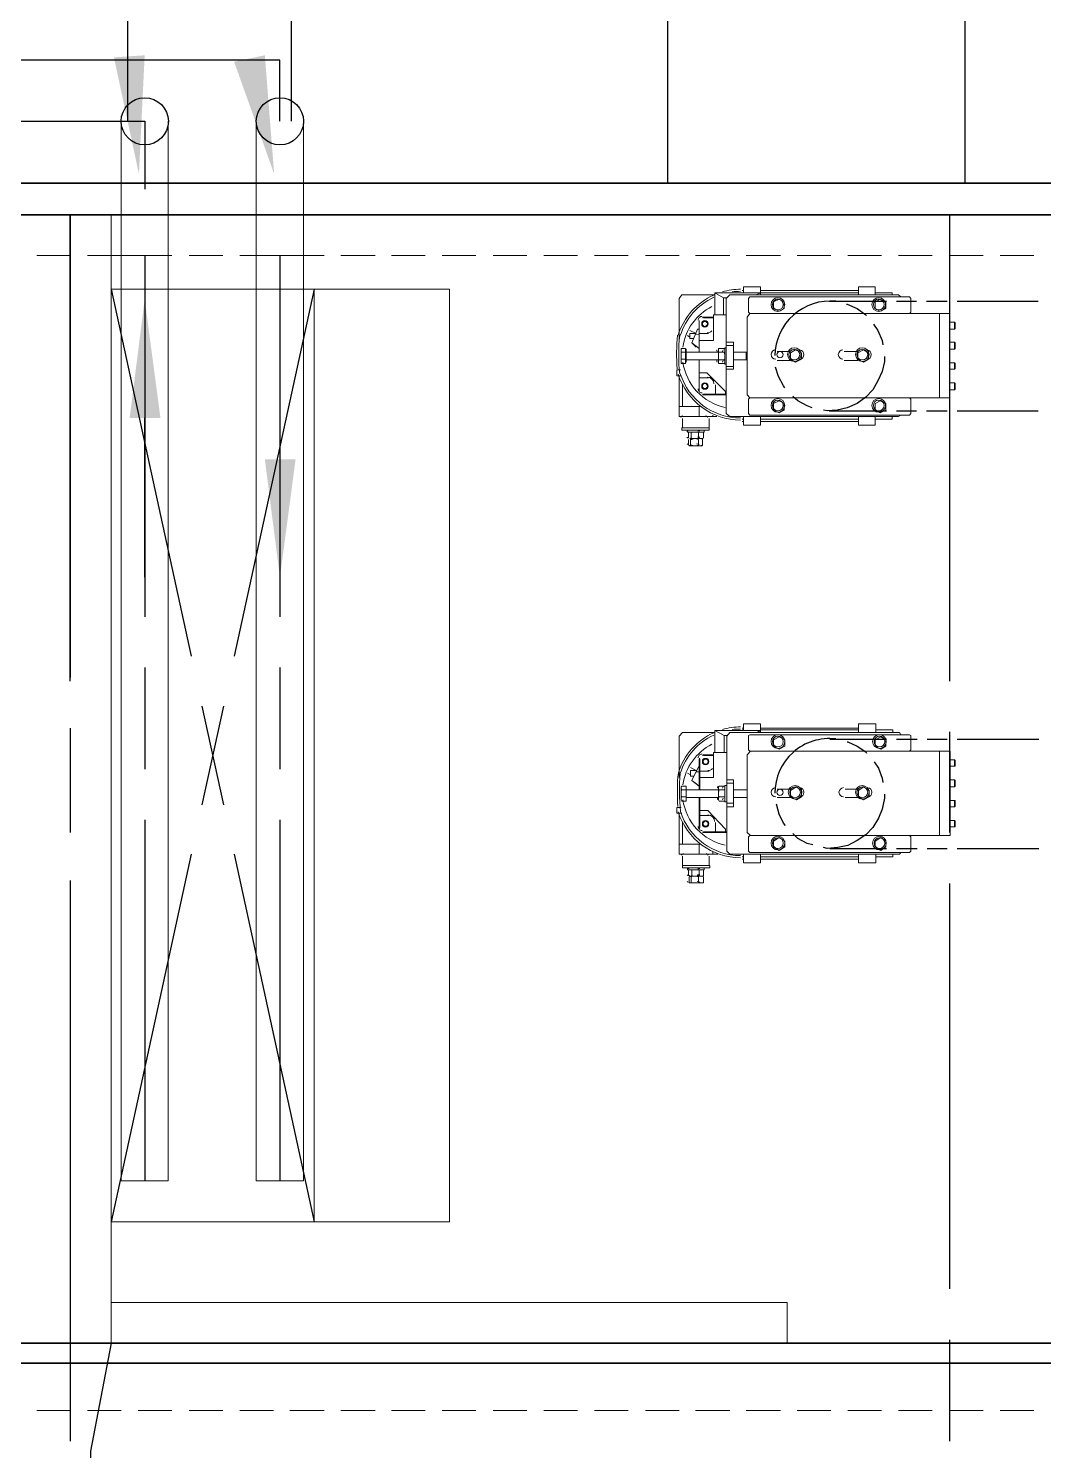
# Model space of a CAD drawing. Header units: millimetres. Extents: x 25096 to 30217, y 6541 to 10165.
# Drawn here: x 26001.6 to 26180.2, y 7102.8 to 7353.1 of the extents above; entities that cross this region are included whole.
import ezdxf

# ---------------------------------------------------------------- set-up
doc = ezdxf.new("R2010")
doc.units = ezdxf.units.MM
doc.layers.add('Equipment', color=123, linetype='Continuous')
doc.layers.add('GCW', color=214, linetype='Continuous')

# ---------------------------------------------------------------- blocks, each defined once
blk = doc.blocks.new('A$C970bf4b1')
at = {"layer": 'Equipment', "lineweight": 25}
for points in [[(-23526.8, 3980.9), (-23526.8, 4070.8), (-24264.6, 4070.8)], [(-24364.1, 3980.9), (-23726.9, 3980.9), (-23726.9, 3880.3)], [(-23837, 3152.1), (-23837, 3842.2), (-23837, 3157.4)], [(-22536.1, 3842.2), (-22536.1, 3152.1)], [(-23726.9, 3781.9), (-23726.9, 3247.3)], [(-23526.8, 3781.9), (-23526.8, 3247.3)], [(-23776.6, 3732.1), (-23658.1, 3189.1)], [(-23476, 3732.1), (-23594.6, 3189.1)], [(-23526.8, 3717.3), (-23526.8, 3480.2)], [(-22713.9, 3714.1), (-22629.3, 3714.1)], [(-22688.5, 3709.9), (-22687.5, 3709.9), (-22672.7, 3703.5), (-22660, 3694), (-22658.9, 3693)], [(-22614.4, 3714.1), (-22584.8, 3714.1)], [(-22570, 3714.1), (-22539.3, 3714.1)], [(-22524.5, 3714.1), (-22404.9, 3714.1)], [(-22648.3, 3680.3), (-22642, 3670.7), (-22635.6, 3655.9), (-22634.6, 3649.6)], [(-22632.4, 3632.6), (-22632.4, 3625.2), (-22635.6, 3610.4), (-22642, 3596.6), (-22649.4, 3582.9), (-22660, 3572.3), (-22672.7, 3562.8), (-22687.5, 3556.4), (-22702.3, 3553.2), (-22717.1, 3552.2), (-22722.4, 3553.2)], [(-22779.6, 3586.1), (-22781.7, 3589.2), (-22789.1, 3603), (-22793.3, 3616.7)], [(-22739.3, 3556.4), (-22746.8, 3559.6), (-22760.5, 3567), (-22767.9, 3573.3)], [(-23726.9, 3305.6), (-23726.9, 3541.6)], [(-22713.9, 3552.2), (-22629.3, 3552.2)], [(-22614.4, 3552.2), (-22584.8, 3552.2)], [(-22570, 3552.2), (-22539.3, 3552.2)], [(-22524.5, 3552.2), (-22404.9, 3552.2)], [(-23726.9, 3172.2), (-23726.9, 3021.9)], [(-23526.8, 3172.2), (-23526.8, 3021.9)], [(-23610.5, 3115), (-23642.2, 2969)], [(-23642.2, 3115), (-23610.5, 2969)], [(-23837, 3082.2), (-23837, 2931.9)], [(-23837, 3076.9), (-23837, 2927.7)], [(-22536.1, 3076.9), (-22536.1, 2927.7)], [(-22712.9, 3066.3), (-22629.3, 3066.3)], [(-22687.5, 3062.1), (-22686.4, 3062.1), (-22672.7, 3055.8), (-22660, 3047.3), (-22658.9, 3045.2)], [(-22614.4, 3066.3), (-22583.8, 3066.3)], [(-22568.9, 3066.3), (-22539.3, 3066.3)], [(-22524.5, 3066.3), (-22403.8, 3066.3)], [(-22647.3, 3032.5), (-22640.9, 3023), (-22635.6, 3008.1), (-22634.6, 3001.8)], [(-22778.5, 2938.3), (-22781.7, 2941.5), (-22788, 2955.2), (-22792.3, 2970)], [(-22632.4, 2984.8), (-22632.4, 2978.5), (-22635.6, 2962.6), (-22640.9, 2948.9), (-22649.4, 2935.1), (-22660, 2924.5), (-22672.7, 2916), (-22686.4, 2908.6), (-22701.2, 2905.5), (-22717.1, 2904.4), (-22722.4, 2905.5)], [(-23726.9, 2946.7), (-23726.9, 2412.2)], [(-23526.8, 2946.7), (-23526.8, 2412.2)], [(-22738.3, 2909.7), (-22746.8, 2911.8), (-22760.5, 2919.2), (-22767.9, 2926.6)], [(-23658.1, 2895.9), (-23776.6, 2351.9)], [(-23594.6, 2895.9), (-23476, 2351.9)], [(-22712.9, 2904.4), (-22629.3, 2904.4)], [(-22614.4, 2904.4), (-22583.8, 2904.4)], [(-22568.9, 2904.4), (-22539.3, 2904.4)], [(-22524.5, 2904.4), (-22403.8, 2904.4)], [(-23837, 2856.8), (-23837, 2172)], [(-23837, 2852.5), (-23837, 2252.4)], [(-22536.1, 2852.5), (-22536.1, 2252.4)], [(-23837, 2177.2), (-23837, 2026.9)], [(-23776.6, 2172), (-23807.3, 2012.1), (-23807.3, 1305.1)], [(-22536.1, 2177.2), (-22536.1, 2026.9)]]:
    blk.add_lwpolyline(points, dxfattribs=at)
at = {"layer": 'Equipment', "lineweight": 20}
for points in [[(-23761.8, 3980.9), (-23761.8, 3742.7)], [(-23692, 3980.9), (-23692, 3742.7)], [(-23561.8, 3980.9), (-23561.8, 3742.7)], [(-23491.9, 3980.9), (-23491.9, 3742.7)], [(-23886.7, 3842.2), (-23837, 3842.2)], [(-23811.6, 3842.2), (-23761.8, 3842.2)], [(-23776.6, 3842.2), (-23776.6, 2172), (-22776.4, 2172), (-22776.4, 2232.3), (-23776.6, 2232.3)], [(-23736.4, 3842.2), (-23686.7, 3842.2)], [(-23661.3, 3842.2), (-23611.5, 3842.2)], [(-23586.1, 3842.2), (-23536.4, 3842.2)], [(-23512, 3842.2), (-23461.2, 3842.2)], [(-23436.9, 3842.2), (-23386.1, 3842.2)], [(-23361.7, 3842.2), (-23312, 3842.2)], [(-23286.6, 3842.2), (-23236.8, 3842.2)], [(-23211.4, 3842.2), (-23161.7, 3842.2)], [(-23136.3, 3842.2), (-23086.5, 3842.2)], [(-23061.1, 3842.2), (-23011.4, 3842.2)], [(-22986, 3842.2), (-22936.2, 3842.2)], [(-22911.9, 3842.2), (-22861.1, 3842.2)], [(-22836.7, 3842.2), (-22785.9, 3842.2)], [(-22761.6, 3842.2), (-22711.8, 3842.2)], [(-22686.4, 3842.2), (-22636.7, 3842.2)], [(-22611.3, 3842.2), (-22561.5, 3842.2)], [(-22536.1, 3842.2), (-22486.4, 3842.2)], [(-22461, 3842.2), (-22411.2, 3842.2)], [(-23886.7, 3781.9), (-23837, 3781.9)], [(-23811.6, 3781.9), (-23761.8, 3781.9)], [(-23736.4, 3781.9), (-23686.7, 3781.9)], [(-23661.3, 3781.9), (-23611.5, 3781.9)], [(-23586.1, 3781.9), (-23536.4, 3781.9)], [(-23512, 3781.9), (-23461.2, 3781.9)], [(-23436.9, 3781.9), (-23386.1, 3781.9)], [(-23361.7, 3781.9), (-23312, 3781.9)], [(-23286.6, 3781.9), (-23236.8, 3781.9)], [(-23211.4, 3781.9), (-23161.7, 3781.9)], [(-23136.3, 3781.9), (-23086.5, 3781.9)], [(-23061.1, 3781.9), (-23011.4, 3781.9)], [(-22986, 3781.9), (-22936.2, 3781.9)], [(-22911.9, 3781.9), (-22861.1, 3781.9)], [(-22836.7, 3781.9), (-22785.9, 3781.9)], [(-22761.6, 3781.9), (-22711.8, 3781.9)], [(-22686.4, 3781.9), (-22636.7, 3781.9)], [(-22611.3, 3781.9), (-22561.5, 3781.9)], [(-22536.1, 3781.9), (-22486.4, 3781.9)], [(-22461, 3781.9), (-22411.2, 3781.9)], [(-23476, 2351.9), (-23476, 3732.1)], [(-22843.1, 3726.8), (-22841, 3726.8), (-22841, 3735.3), (-22815.6, 3735.3), (-22815.6, 3726.8), (-22883.3, 3726.8), (-22870.6, 3719.4), (-22865.3, 3719.4)], [(-22883.3, 3726.8), (-22883.3, 3694)], [(-22843.1, 3730), (-22841, 3730)], [(-22821.9, 3723.6), (-22815.6, 3726.8), (-22815.6, 3723.6)], [(-22815.6, 3730), (-22670.5, 3730)], [(-22670.5, 3726.8), (-22815.6, 3726.8)], [(-22646.2, 3723.6), (-22646.2, 3735.3), (-22670.5, 3735.3), (-22670.5, 3723.6)], [(-22620.8, 3723.6), (-22620.8, 3726.8), (-22646.2, 3726.8)], [(-22883.3, 3723.6), (-22932, 3723.6), (-22936.2, 3718.4), (-22936.2, 3657)], [(-22870.6, 3719.4), (-22870.6, 3694)], [(-22608.1, 3545.8), (-22611.3, 3543.7), (-22861.1, 3543.7), (-22866.4, 3547.9), (-22866.4, 3718.4), (-22861.1, 3723.6), (-22611.3, 3723.6), (-22608.1, 3720.5)], [(-22595.4, 3571.2), (-22593.3, 3569.1), (-22593.3, 3547.9), (-22595.4, 3545.8), (-22831.4, 3545.8), (-22833.5, 3547.9), (-22833.5, 3569.1), (-22831.4, 3571.2), (-22536.1, 3571.2), (-22536.1, 3696.1), (-22831.4, 3696.1), (-22833.5, 3698.2), (-22833.5, 3718.4), (-22831.4, 3720.5), (-22595.4, 3720.5), (-22593.3, 3718.4), (-22593.3, 3698.2), (-22595.4, 3696.1)], [(-22906.6, 3655.9), (-22885.4, 3655.9), (-22885.4, 3694), (-22866.4, 3694)], [(-22906.6, 3684.5), (-22906.6, 3639), (-22906.6, 3684.5), (-22906.6, 3685.5)], [(-22901.3, 3689.8), (-22900.2, 3690.8), (-22885.4, 3690.8)], [(-22885.4, 3689.8), (-22900.2, 3689.8)], [(-22831.4, 3571.2), (-22835.7, 3575.5), (-22835.7, 3690.8), (-22831.4, 3696.1)], [(-22550.9, 3696.1), (-22550.9, 3571.2)], [(-22536.1, 3683.4), (-22528.7, 3683.4), (-22527.7, 3682.4), (-22527.7, 3673.9), (-22528.7, 3672.8), (-22536.1, 3672.8)], [(-22528.7, 3672.8), (-22528.7, 3683.4)], [(-22923.5, 3663.3), (-22920.3, 3661.2)], [(-22915.1, 3659.1), (-22920.3, 3659.1), (-22920.3, 3666.5), (-22910.8, 3666.5), (-22920.3, 3670.7)], [(-22906.6, 3672.8), (-22908.7, 3672.8), (-22917.2, 3652.7)], [(-22911.9, 3665.4), (-22906.6, 3664.4)], [(-22906.6, 3666.5), (-22892.8, 3666.5)], [(-22933, 3622), (-22933, 3624.2), (-22933, 3643.2), (-22933, 3644.3)], [(-22926.7, 3628.4), (-22933, 3628.4), (-22933, 3626.3), (-22933, 3625.2), (-22933, 3624.2), (-22933, 3622), (-22926.7, 3622), (-22926.7, 3644.3), (-22933, 3644.3), (-22933, 3643.2), (-22933, 3641.1), (-22933, 3640), (-22933, 3639)], [(-22926.7, 3643.2), (-22925.6, 3643.2), (-22925.6, 3624.2), (-22926.7, 3624.2)], [(-22910.8, 3646.4), (-22917.2, 3652.7), (-22906.6, 3644.3)], [(-22915.1, 3659.1), (-22915.1, 3659.1)], [(-22868.5, 3624.2), (-22869.5, 3622), (-22878, 3622), (-22878, 3624.2), (-22878, 3643.2), (-22878, 3644.3), (-22878, 3643.2), (-22878, 3641.1)], [(-22878, 3644.3), (-22869.5, 3644.3), (-22868.5, 3643.2), (-22868.5, 3641.1)], [(-22869.5, 3644.3), (-22868.5, 3643.2)], [(-22866.4, 3621), (-22868.5, 3621), (-22868.5, 3645.3), (-22866.4, 3645.3)], [(-22866.4, 3613.6), (-22855.8, 3613.6), (-22855.8, 3653.8), (-22866.4, 3653.8)], [(-22866.4, 3648.5), (-22855.8, 3648.5)], [(-22536.1, 3653.8), (-22528.7, 3653.8), (-22527.7, 3652.7), (-22527.7, 3644.3), (-22528.7, 3643.2), (-22536.1, 3643.2)], [(-22528.7, 3643.2), (-22528.7, 3653.8)], [(-22926.7, 3639), (-22933, 3639), (-22933, 3636.9), (-22933, 3633.7), (-22933, 3629.4), (-22933, 3628.4)], [(-22933, 3622), (-22933, 3622)], [(-22925.6, 3639), (-22878, 3639)], [(-22878, 3625.2), (-22878, 3626.3), (-22878, 3627.3), (-22925.6, 3627.3)], [(-22906.6, 3580.8), (-22906.6, 3581.8), (-22906.6, 3627.3), (-22906.6, 3582.9)], [(-22869.5, 3627.3), (-22868.5, 3626.3), (-22868.5, 3625.2)], [(-22855.8, 3639), (-22836.7, 3639), (-22835.7, 3639)], [(-22835.7, 3627.3), (-22836.7, 3627.3), (-22855.8, 3627.3)], [(-22836.7, 3627.3), (-22836.7, 3639)], [(-22791.2, 3640), (-22771.1, 3640)], [(-22771.1, 3626.3), (-22791.2, 3626.3)], [(-22691.7, 3640), (-22671.6, 3640)], [(-22671.6, 3626.3), (-22691.7, 3626.3)], [(-22536.1, 3623.1), (-22528.7, 3623.1), (-22527.7, 3622), (-22527.7, 3614.6), (-22528.7, 3613.6), (-22536.1, 3613.6)], [(-22528.7, 3613.6), (-22528.7, 3623.1)], [(-22933, 3604), (-22939.4, 3604), (-22939.4, 3612.5), (-22934.1, 3612.5)], [(-22880.1, 3543.7), (-22936.2, 3543.7), (-22936.2, 3604)], [(-22867.4, 3576.5), (-22867.4, 3580.8), (-22894.9, 3608.3), (-22906.6, 3608.3)], [(-22892.8, 3600.9), (-22906.6, 3600.9)], [(-22855.8, 3617.8), (-22866.4, 3617.8)], [(-22905.5, 3558.5), (-22930.9, 3558.5), (-22930.9, 3591.3)], [(-22882.2, 3576.5), (-22882.2, 3590.3)], [(-22536.1, 3593.5), (-22528.7, 3593.5), (-22527.7, 3592.4), (-22527.7, 3583.9), (-22528.7, 3582.9), (-22536.1, 3582.9)], [(-22528.7, 3582.9), (-22528.7, 3593.5)], [(-22904.5, 3558.5), (-22936.2, 3558.5)], [(-22906.6, 3558.5), (-22906.6, 3543.7)], [(-22866.4, 3575.5), (-22900.2, 3575.5), (-22901.3, 3576.5)], [(-22866.4, 3576.5), (-22900.2, 3576.5)], [(-22891.8, 3540.5), (-22891.8, 3526.8), (-22891.8, 3523.6), (-22932, 3523.6), (-22932, 3526.8), (-22891.8, 3526.8)], [(-22930.9, 3526.8), (-22930.9, 3540.5)], [(-22886.5, 3543.7), (-22886.5, 3545.8)], [(-22841, 3539.5), (-22843.1, 3539.5)], [(-22841, 3536.3), (-22843.1, 3536.3)], [(-22841, 3543.7), (-22841, 3531), (-22815.6, 3531), (-22815.6, 3543.7)], [(-22815.6, 3539.5), (-22670.5, 3539.5)], [(-22815.6, 3536.3), (-22670.5, 3536.3)], [(-22670.5, 3543.7), (-22670.5, 3531), (-22646.2, 3531), (-22646.2, 3543.7)], [(-22646.2, 3539.5), (-22620.8, 3539.5), (-22620.8, 3543.7)], [(-22899.2, 3523.6), (-22899.2, 3520.4), (-22923.5, 3520.4), (-22923.5, 3523.6)], [(-22921.4, 3520.4), (-22921.4, 3520.4)], [(-22918.2, 3520.4), (-22919.3, 3520.4), (-22920.3, 3520.4)], [(-22902.3, 3520.4), (-22901.3, 3520.4), (-22900.2, 3520.4), (-22902.3, 3520.4), (-22903.4, 3520.4)], [(-22900.2, 3520.4), (-22900.2, 3512), (-22902.3, 3510.9), (-22903.4, 3510.9)], [(-22922.5, 3509.8), (-22922.5, 3501.4)], [(-22921.4, 3510.9), (-22921.4, 3510.9)], [(-22921.4, 3510.9), (-22921.4, 3510.9)], [(-22901.3, 3501.4), (-22902.3, 3500.3), (-22921.4, 3500.3), (-22921.4, 3501.4)], [(-22918.2, 3512), (-22919.3, 3510.9), (-22920.3, 3510.9), (-22919.3, 3510.9), (-22919.3, 3509.8)], [(-22902.3, 3510.9), (-22920.3, 3510.9)], [(-22919.3, 3501.4), (-22920.3, 3500.3)], [(-22904.5, 3500.3), (-22902.3, 3501.4), (-22901.3, 3501.4), (-22901.3, 3509.8), (-22902.3, 3510.9), (-22904.5, 3510.9)], [(-22901.3, 3509.8), (-22901.3, 3510.9), (-22900.2, 3512)], [(-22901.3, 3501.4), (-22901.3, 3501.4)], [(-22883.3, 3075.9), (-22930.9, 3075.9), (-22936.2, 3070.6), (-22936.2, 3009.2)], [(-22841, 3079), (-22841, 3088.6), (-22815.6, 3088.6), (-22815.6, 3079), (-22883.3, 3079), (-22869.5, 3071.6), (-22864.2, 3071.6)], [(-22883.3, 3079), (-22883.3, 3046.2)], [(-22608.1, 2898.1), (-22610.2, 2895.9), (-22861.1, 2895.9), (-22865.3, 2900.2), (-22865.3, 3070.6), (-22861.1, 3075.9), (-22610.2, 3075.9), (-22608.1, 3072.7)], [(-22843.1, 3082.2), (-22841, 3082.2)], [(-22843.1, 3080.1), (-22841, 3080.1)], [(-22820.8, 3075.9), (-22815.6, 3079), (-22815.6, 3075.9)], [(-22815.6, 3082.2), (-22670.5, 3082.2)], [(-22670.5, 3080.1), (-22815.6, 3080.1)], [(-22645.1, 3075.9), (-22645.1, 3088.6), (-22670.5, 3088.6), (-22670.5, 3075.9)], [(-22619.7, 3075.9), (-22619.7, 3080.1), (-22645.1, 3080.1)], [(-22869.5, 3071.6), (-22869.5, 3046.2)], [(-22595.4, 2923.5), (-22593.3, 2921.3), (-22593.3, 2900.2), (-22595.4, 2898.1), (-22831.4, 2898.1), (-22833.5, 2900.2), (-22833.5, 2921.3), (-22831.4, 2923.5), (-22535.1, 2923.5), (-22535.1, 3048.4), (-22831.4, 3048.4), (-22833.5, 3050.5), (-22833.5, 3071.6), (-22831.4, 3072.7), (-22595.4, 3072.7), (-22593.3, 3071.6), (-22593.3, 3050.5), (-22595.4, 3048.4)], [(-22906.6, 2991.2), (-22906.6, 3036.7), (-22905.5, 3037.8)], [(-22905.5, 3009.2), (-22885.4, 3009.2), (-22885.4, 3046.2), (-22865.3, 3046.2)], [(-22905.5, 2991.2), (-22905.5, 3036.7)], [(-22901.3, 3042), (-22900.2, 3043.1), (-22885.4, 3043.1)], [(-22885.4, 3042), (-22900.2, 3042)], [(-22830.4, 2923.5), (-22835.7, 2927.7), (-22835.7, 3043.1), (-22830.4, 3048.4)], [(-22550.9, 3048.4), (-22550.9, 2923.5)], [(-22535.1, 3035.7), (-22528.7, 3035.7), (-22527.7, 3034.6), (-22527.7, 3026.1), (-22528.7, 3026.1), (-22535.1, 3026.1)], [(-22528.7, 3026.1), (-22528.7, 3035.7)], [(-22923.5, 3015.5), (-22919.3, 3013.4)], [(-22915.1, 3011.3), (-22914, 3011.3), (-22919.3, 3011.3), (-22919.3, 3019.8), (-22910.8, 3019.8), (-22919.3, 3024)], [(-22906.6, 3025.1), (-22907.6, 3025.1), (-22917.2, 3005)], [(-22910.8, 3017.7), (-22906.6, 3017.7)], [(-22905.5, 3018.7), (-22891.8, 3018.7)], [(-22932, 2975.3), (-22932, 2974.3), (-22933, 2976.4), (-22933, 2995.4), (-22932, 2996.5)], [(-22925.6, 2980.6), (-22932, 2980.6), (-22933, 2978.5), (-22933, 2977.4), (-22933, 2976.4), (-22932, 2974.3), (-22925.6, 2974.3), (-22925.6, 2996.5), (-22932, 2996.5), (-22933, 2995.4), (-22933, 2994.4), (-22933, 2993.3), (-22932, 2991.2)], [(-22932, 2980.6), (-22933, 2981.7), (-22933, 2985.9), (-22933, 2989.1), (-22932, 2991.2), (-22925.6, 2991.2), (-22878, 2991.2)], [(-22925.6, 2995.4), (-22925.6, 2995.4)], [(-22925.6, 2976.4), (-22925.6, 2995.4)], [(-22909.8, 2999.7), (-22917.2, 3005), (-22906.6, 2996.5)], [(-22868.5, 2976.4), (-22868.5, 2974.3), (-22876.9, 2974.3), (-22878, 2976.4), (-22878, 2995.4), (-22876.9, 2996.5), (-22878, 2995.4), (-22878, 2994.4)], [(-22876.9, 2996.5), (-22868.5, 2996.5), (-22868.5, 2995.4), (-22868.5, 2994.4)], [(-22865.3, 2973.2), (-22868.5, 2973.2), (-22868.5, 2997.5), (-22865.3, 2997.5)], [(-22868.5, 2996.5), (-22868.5, 2995.4)], [(-22865.3, 2965.8), (-22855.8, 2965.8), (-22855.8, 3006), (-22865.3, 3006)], [(-22865.3, 3000.7), (-22855.8, 3000.7)], [(-22855.8, 2991.2), (-22835.7, 2991.2), (-22835.7, 2979.6)], [(-22791.2, 2992.3), (-22771.1, 2992.3)], [(-22690.7, 2992.3), (-22670.5, 2992.3)], [(-22535.1, 3006), (-22528.7, 3006), (-22527.7, 3005), (-22527.7, 2996.5), (-22528.7, 2995.4), (-22535.1, 2995.4)], [(-22528.7, 2995.4), (-22528.7, 3006)], [(-22878, 2979.6), (-22925.6, 2979.6)], [(-22925.6, 2976.4), (-22925.6, 2976.4)], [(-22905.5, 2934), (-22906.6, 2934), (-22906.6, 2979.6)], [(-22905.5, 2979.6), (-22905.5, 2935.1)], [(-22876.9, 2980.6), (-22878, 2978.5), (-22878, 2977.4)], [(-22868.5, 2980.6), (-22868.5, 2978.5), (-22868.5, 2977.4)], [(-22855.8, 2971.1), (-22865.3, 2971.1)], [(-22835.7, 2980.6), (-22835.7, 2979.6), (-22855.8, 2979.6)], [(-22771.1, 2979.6), (-22791.2, 2979.6)], [(-22670.5, 2979.6), (-22690.7, 2979.6)], [(-22535.1, 2975.3), (-22528.7, 2975.3), (-22527.7, 2975.3), (-22527.7, 2966.9), (-22528.7, 2965.8), (-22535.1, 2965.8)], [(-22528.7, 2965.8), (-22528.7, 2975.3)], [(-22932, 2956.3), (-22939.4, 2956.3), (-22939.4, 2964.7), (-22933, 2964.7)], [(-22879.1, 2895.9), (-22936.2, 2895.9), (-22936.2, 2956.3)], [(-22867.4, 2928.7), (-22867.4, 2933), (-22893.9, 2960.5), (-22905.5, 2960.5)], [(-22891.8, 2953.1), (-22905.5, 2953.1)], [(-22929.9, 2910.8), (-22930.9, 2910.8), (-22930.9, 2943.6)], [(-22865.3, 2927.7), (-22900.2, 2927.7), (-22901.3, 2928.7)], [(-22865.3, 2928.7), (-22900.2, 2928.7)], [(-22882.2, 2928.7), (-22882.2, 2942.5)], [(-22535.1, 2945.7), (-22528.7, 2945.7), (-22527.7, 2944.6), (-22527.7, 2936.2), (-22528.7, 2936.2), (-22535.1, 2936.2)], [(-22528.7, 2936.2), (-22528.7, 2945.7)], [(-22904.5, 2910.8), (-22936.2, 2910.8)], [(-22905.5, 2910.8), (-22930.9, 2910.8)], [(-22906.6, 2910.8), (-22906.6, 2895.9)], [(-22930.9, 2879), (-22890.7, 2879), (-22890.7, 2875.8), (-22930.9, 2875.8), (-22930.9, 2879), (-22930.9, 2892.8)], [(-22891.8, 2892.8), (-22891.8, 2879)], [(-22886.5, 2895.9), (-22886.5, 2899.1)], [(-22841, 2891.7), (-22843.1, 2891.7)], [(-22841, 2888.5), (-22843.1, 2888.5)], [(-22841, 2895.9), (-22841, 2883.2), (-22815.6, 2883.2), (-22815.6, 2895.9)], [(-22815.6, 2891.7), (-22670.5, 2891.7)], [(-22815.6, 2888.5), (-22670.5, 2888.5)], [(-22670.5, 2895.9), (-22670.5, 2883.2), (-22645.1, 2883.2), (-22645.1, 2895.9)], [(-22645.1, 2891.7), (-22619.7, 2891.7), (-22619.7, 2895.9)], [(-22899.2, 2875.8), (-22899.2, 2872.7), (-22923.5, 2872.7), (-22923.5, 2875.8)], [(-22922.5, 2872.7), (-22922.5, 2864.2)], [(-22921.4, 2872.7), (-22920.3, 2872.7)], [(-22918.2, 2862.1), (-22919.3, 2863.1), (-22920.3, 2863.1), (-22901.3, 2863.1), (-22900.2, 2862.1)], [(-22917.2, 2872.7), (-22918.2, 2872.7), (-22919.3, 2872.7)], [(-22917.2, 2864.2), (-22918.2, 2863.1), (-22919.3, 2863.1)], [(-22904.5, 2853.6), (-22902.3, 2853.6), (-22900.2, 2853.6), (-22900.2, 2862.1), (-22902.3, 2863.1), (-22904.5, 2863.1)], [(-22901.3, 2872.7), (-22900.2, 2872.7), (-22901.3, 2872.7), (-22903.4, 2872.7)], [(-22900.2, 2872.7), (-22900.2, 2864.2), (-22901.3, 2863.1), (-22903.4, 2863.1)], [(-22900.2, 2864.2), (-22901.3, 2863.1)], [(-22901.3, 2863.1), (-22901.3, 2863.1)], [(-22900.2, 2872.7), (-22900.2, 2872.7)], [(-22900.2, 2864.2), (-22900.2, 2864.2)], [(-22918.2, 2853.6), (-22919.3, 2853.6), (-22920.3, 2853.6), (-22921.4, 2853.6), (-22921.4, 2862.1)], [(-22920.3, 2853.6), (-22901.3, 2853.6), (-22900.2, 2853.6)], [(-22901.3, 2853.6), (-22901.3, 2853.6)], [(-23837, 2172), (-23886.7, 2172)], [(-23761.8, 2172), (-23811.6, 2172)], [(-23686.7, 2172), (-23736.4, 2172)], [(-23611.5, 2172), (-23661.3, 2172)], [(-23536.4, 2172), (-23586.1, 2172)], [(-23461.2, 2172), (-23512, 2172)], [(-23386.1, 2172), (-23436.9, 2172)], [(-23312, 2172), (-23361.7, 2172)], [(-23236.8, 2172), (-23286.6, 2172)], [(-23161.7, 2172), (-23211.4, 2172)], [(-23086.5, 2172), (-23136.3, 2172)], [(-23011.4, 2172), (-23061.1, 2172)], [(-22936.2, 2172), (-22986, 2172)], [(-22861.1, 2172), (-22911.9, 2172)], [(-22785.9, 2172), (-22836.7, 2172)], [(-22711.8, 2172), (-22761.6, 2172)], [(-22636.7, 2172), (-22686.4, 2172)], [(-22561.5, 2172), (-22611.3, 2172)], [(-22486.4, 2172), (-22536.1, 2172)], [(-22411.2, 2172), (-22461, 2172)]]:
    blk.add_lwpolyline(points, dxfattribs=at)
at = {"layer": 'Equipment', "lineweight": 35}
for points in [[(-25136.8, 3842.2), (-21236.3, 3842.2), (-21236.3, 3888.8), (-25136.8, 3888.8)], [(-17335.9, 2172), (-13435.5, 2172), (-12934.9, 2172), (-12934.9, 2142.3), (-13435.5, 2142.3), (-17335.9, 2142.3), (-21236.3, 2142.3), (-25136.8, 2142.3), (-25136.8, 2172), (-21236.3, 2172)]]:
    blk.add_lwpolyline(points, close=True, dxfattribs=at)
at = {"layer": 'Equipment', "lineweight": 20}
for points in [[(-23761.8, 3781.9), (-23761.8, 2412.2), (-23692, 2412.2), (-23692, 3781.9)], [(-23561.8, 3781.9), (-23561.8, 2412.2), (-23491.9, 2412.2), (-23491.9, 3781.9)], [(-23276, 2351.9), (-23776.6, 2351.9), (-23776.6, 3732.1), (-23276, 3732.1)], [(-22780.6, 3713.1), (-22780.6, 3703.5), (-22788, 3699.3), (-22796.5, 3703.5), (-22796.5, 3713.1), (-22788, 3717.3)], [(-22630.3, 3713.1), (-22630.3, 3703.5), (-22638.8, 3699.3), (-22646.2, 3703.5), (-22646.2, 3713.1), (-22638.8, 3717.3)], [(-22755.2, 3637.9), (-22755.2, 3628.4), (-22763.7, 3624.2), (-22771.1, 3628.4), (-22771.1, 3637.9), (-22763.7, 3642.1)], [(-22655.7, 3637.9), (-22655.7, 3628.4), (-22663.1, 3624.2), (-22671.6, 3628.4), (-22671.6, 3637.9), (-22663.1, 3642.1)], [(-22868.5, 3633.7), (-22868.5, 3634.7), (-22869.5, 3639), (-22878, 3639), (-22878, 3634.7), (-22878, 3633.7), (-22878, 3629.4), (-22878, 3627.3), (-22869.5, 3627.3), (-22868.5, 3629.4)], [(-22780.6, 3562.8), (-22780.6, 3553.2), (-22788, 3549), (-22796.5, 3553.2), (-22796.5, 3562.8), (-22788, 3567)], [(-22630.3, 3562.8), (-22630.3, 3553.2), (-22638.8, 3549), (-22646.2, 3553.2), (-22646.2, 3562.8), (-22638.8, 3567)], [(-22912.9, 3520.4), (-22910.8, 3520.4), (-22907.6, 3520.4), (-22907.6, 3512), (-22910.8, 3510.9), (-22912.9, 3510.9), (-22917.2, 3510.9), (-22918.2, 3512), (-22918.2, 3520.4), (-22917.2, 3520.4)], [(-22907.6, 3509.8), (-22907.6, 3501.4), (-22911.9, 3500.3), (-22914, 3500.3), (-22917.2, 3501.4), (-22919.3, 3501.4), (-22919.3, 3509.8), (-22917.2, 3509.8), (-22914, 3510.9), (-22911.9, 3510.9)], [(-22901.3, 3510.9), (-22902.3, 3510.9)], [(-22779.6, 3065.3), (-22779.6, 3055.8), (-22788, 3051.5), (-22796.5, 3055.8), (-22796.5, 3065.3), (-22788, 3069.5)], [(-22630.3, 3065.3), (-22630.3, 3055.8), (-22637.7, 3051.5), (-22646.2, 3055.8), (-22646.2, 3065.3), (-22637.7, 3069.5)], [(-22868.5, 2985.9), (-22868.5, 2987), (-22868.5, 2991.2), (-22876.9, 2991.2), (-22878, 2987), (-22878, 2985.9), (-22878, 2981.7), (-22876.9, 2980.6), (-22868.5, 2980.6), (-22868.5, 2981.7)], [(-22755.2, 2990.1), (-22755.2, 2980.6), (-22762.6, 2976.4), (-22771.1, 2980.6), (-22771.1, 2990.1), (-22762.6, 2995.4)], [(-22654.7, 2990.1), (-22654.7, 2980.6), (-22663.1, 2976.4), (-22670.5, 2980.6), (-22670.5, 2990.1), (-22663.1, 2995.4)], [(-22779.6, 2915), (-22779.6, 2906.5), (-22788, 2901.2), (-22796.5, 2906.5), (-22796.5, 2915), (-22788, 2920.3)], [(-22630.3, 2915), (-22630.3, 2906.5), (-22637.7, 2901.2), (-22646.2, 2906.5), (-22646.2, 2915), (-22637.7, 2920.3)], [(-22907.6, 2862.1), (-22907.6, 2853.6), (-22911.9, 2853.6), (-22912.9, 2853.6), (-22917.2, 2853.6), (-22918.2, 2853.6), (-22918.2, 2862.1), (-22917.2, 2863.1), (-22912.9, 2863.1), (-22911.9, 2863.1)], [(-22911.9, 2872.7), (-22910.8, 2872.7), (-22906.6, 2872.7), (-22906.6, 2864.2), (-22910.8, 2863.1), (-22911.9, 2863.1), (-22916.1, 2863.1), (-22917.2, 2864.2), (-22917.2, 2872.7), (-22916.1, 2872.7)], [(-23886.7, 2072.5), (-23837, 2072.5)], [(-23811.6, 2072.5), (-23761.8, 2072.5)], [(-23736.4, 2072.5), (-23686.7, 2072.5)], [(-23661.3, 2072.5), (-23611.5, 2072.5)], [(-23586.1, 2072.5), (-23536.4, 2072.5)], [(-23512, 2072.5), (-23461.2, 2072.5)], [(-23436.9, 2072.5), (-23386.1, 2072.5)], [(-23361.7, 2072.5), (-23312, 2072.5)], [(-23286.6, 2072.5), (-23236.8, 2072.5)], [(-23211.4, 2072.5), (-23161.7, 2072.5)], [(-23136.3, 2072.5), (-23086.5, 2072.5)], [(-23061.1, 2072.5), (-23011.4, 2072.5)], [(-22986, 2072.5), (-22936.2, 2072.5)], [(-22911.9, 2072.5), (-22861.1, 2072.5)], [(-22836.7, 2072.5), (-22785.9, 2072.5)], [(-22761.6, 2072.5), (-22711.8, 2072.5)], [(-22686.4, 2072.5), (-22636.7, 2072.5)], [(-22611.3, 2072.5), (-22561.5, 2072.5)], [(-22536.1, 2072.5), (-22486.4, 2072.5)], [(-22461, 2072.5), (-22411.2, 2072.5)]]:
    blk.add_lwpolyline(points, close=True, dxfattribs=at)
for points in [[(-22922.5, 3520.4), (-22922.5, 3512, -0.170802), (-22924.8, 3512.8)], [(-22885, 3075.6, 0.214032), (-22937.3, 3016.3, 0.044179), (-22938, 2966.4)], [(-22884.9, 3072.2, 0.209424), (-22934.4, 3015.6, 0.050665), (-22934.1, 2959.1, 0.327221), (-22845.1, 2893.7)], [(-22921.4, 2863.1), (-22920.3, 2863.1), (-22921.4, 2864.2, -0.170802), (-22923.7, 2865)], [(-22908.7, 2865.9, 0.119445), (-22905.5, 2865.1, 0.107527), (-22909.3, 2864.3)]]:
    blk.add_lwpolyline(points, format="xyb", dxfattribs=at)
at = {"layer": 'Equipment', "lineweight": 25}
for centre in [(-23726.8, 3980.5), (-23526.8, 3980.5)]:
    blk.add_circle(centre, 34.9, dxfattribs=at)
at = {"layer": 'Equipment', "lineweight": 20}
for centre, radius in [((-22790, 3709.3), 10.1), ((-22790, 3709.3), 7.94), ((-22640.8, 3709.3), 10.1), ((-22640.8, 3709.3), 7.94), ((-22898, 3680.7), 4.76), ((-22898, 3680.7), 3.7), ((-22765.7, 3635.2), 10.1), ((-22765.7, 3635.2), 7.94), ((-22665.1, 3635.2), 10.1), ((-22665.1, 3635.2), 7.94), ((-22786.9, 3635.2), 4.76), ((-22898, 3588.6), 4.76), ((-22898, 3588.6), 3.7), ((-22790, 3560), 10.1), ((-22790, 3560), 7.94), ((-22640.8, 3560), 10.1), ((-22640.8, 3560), 7.94), ((-22790, 3062.5), 10.1), ((-22790, 3062.5), 7.94), ((-22639.7, 3062.5), 10.1), ((-22639.7, 3062.5), 7.94), ((-22897, 3032.9), 4.76), ((-22897, 3032.9), 3.7), ((-22786.9, 2987.4), 4.76), ((-22764.6, 2987.4), 10.1), ((-22764.6, 2987.4), 7.94), ((-22665.1, 2987.4), 10.1), ((-22665.1, 2987.4), 7.94), ((-22897, 2940.8), 4.76), ((-22897, 2940.8), 3.7), ((-22790, 2912.2), 10.1), ((-22790, 2912.2), 7.94), ((-22639.7, 2912.2), 10.1), ((-22639.7, 2912.2), 7.94)]:
    blk.add_circle(centre, radius, dxfattribs=at)
for centre, radius, start, end in [((-22845.1, 3635.2), 96.8, 90, 106.1994), ((-22845.1, 3635.2), 93.7, 90.0001, 97.7123), ((-22845.1, 3635.2), 96.8, 114.3347, 162.6581), ((-22845.1, 3635.2), 93.7, 115.1642, 162.4768), ((-22851.4, 3635.2), 79.9, 116.9769, 172.1228), ((-22902.2, 3686), 5.82, 89.9999, 180.0001), ((-22656.7, 3635.2), 283.1, 174.1388, 184.2572), ((-22656.7, 3635.2), 280, 174.1992, 185.8008), ((-22894.8, 3677.5), 10.1, 270, 314.0276), ((-22875.8, 3642.6), 4.76, 181.2416, 213.1398), ((-22875.8, 3642.6), 4.76, 326.8602, 358.7584), ((-22793.2, 3635.2), 6.88, 90, 270), ((-22758.3, 3635.2), 6.88, 275.5152, 84.4848), ((-22693.7, 3635.2), 6.88, 90, 270), ((-22658.8, 3635.2), 6.88, 275.5152, 84.4848), ((-22851.4, 3635.2), 79.9, 187.8772, 258.0963), ((-22875.8, 3626.7), 4.76, 181.2416, 213.1398), ((-22875.8, 3626.7), 4.76, 326.8602, 358.7584), ((-22845.1, 3635.2), 96.8, 197.3419, 270), ((-22845.1, 3635.2), 93.7, 197.5232, 270), ((-22894.8, 3591.8), 10.1, 0, 90), ((-22902.2, 3584.4), 5.82, 179.9999, 270.0001), ((-22930.8, 3542), 2.65, 90.0001, 179.9999), ((-22897, 3542), 2.65, 0, 89.9999), ((-22922.4, 3518.8), 3.7, 91.9611, 130.7318), ((-22905.4, 3515.6), 6.88, 90.8956, 118.1412), ((-22922.4, 3510.3), 2.65, 93.2517, 140.0703), ((-22922.4, 3505), 2.65, 219.9297, 266.7483), ((-22906.5, 3502.9), 9, 90.7306, 115.2795), ((-22906.5, 3511.3), 9, 244.7205, 269.2694), ((-22905.4, 3519.8), 6.88, 241.8588, 269.1044), ((-22845.1, 2987.4), 96.8, 90, 106.1994), ((-22845.1, 2987.4), 93.7, 90.0001, 97.7123), ((-22851.4, 2987.4), 79.9, 116.9769, 172.1228), ((-22902.2, 3038.2), 5.82, 89.9999, 180.0001), ((-22893.8, 3029.7), 10.1, 270, 314.0276), ((-22874.7, 2995.9), 4.76, 181.2416, 213.1398), ((-22875.8, 2995.9), 4.76, 326.8602, 358.7584), ((-22793.2, 2987.4), 6.88, 90, 270), ((-22758.3, 2987.4), 6.88, 275.5152, 84.4848), ((-22692.7, 2987.4), 6.88, 90, 270), ((-22657.7, 2987.4), 6.88, 275.5152, 84.4848), ((-22851.4, 2987.4), 79.9, 187.8772, 258.0963), ((-22874.7, 2978.9), 4.76, 181.2416, 213.1398), ((-22875.8, 2978.9), 4.76, 326.8602, 358.7584), ((-22845.1, 2987.4), 96.8, 197.3419, 270), ((-22893.8, 2944), 10.1, 0, 90), ((-22902.2, 2936.6), 5.82, 179.9999, 270.0001), ((-22929.8, 2894.2), 2.65, 90.0001, 179.9999), ((-22895.9, 2894.2), 2.65, 0, 89.9999), ((-22922.4, 2862.5), 2.65, 93.2517, 140.0703), ((-22921.3, 2871), 3.7, 91.9611, 130.7318), ((-22905.4, 2867.8), 6.88, 90.8956, 118.1412), ((-22922.4, 2857.2), 2.65, 219.9297, 266.7483), ((-22905.4, 2863.5), 9, 244.7205, 269.2694)]:
    blk.add_arc(centre, radius, start, end, dxfattribs=at)
at = {"layer": 'Equipment', "lineweight": 25}
for centre, radius, start, end in [((-22712.5, 3632.6), 81.9, 84.3476, 179.2533), ((-22714, 2986.5), 80.4, 83.1824, 180.4185)]:
    blk.add_arc(centre, radius, start, end, dxfattribs=at)
at = {"layer": 'Equipment', "transparency": 33554559}
for points in [[(-23726.9, 4078.2), (-23772.4, 4075.1), (-23735.4, 3902.5)], [(-23549.1, 4078.2), (-23594.6, 4068.7), (-23535.3, 3902.5)], [(-23749.1, 3541.6), (-23703.6, 3541.6), (-23726.9, 3717.3)], [(-23503.6, 3480.2), (-23549.1, 3480.2), (-23526.8, 3305.6)]]:
    blk.add_solid(points, dxfattribs=at)

msp = doc.modelspace()

# ---------------------------------------------------------------- linework, layer by layer
for points in [[(26166.38, 7325.87), (26166.38, 7909.51), (25871.34, 7909.51)], [(26114.05, 7325.87), (26114.05, 7890.76), (25923.41, 7890.76)]]:
    msp.add_lwpolyline(points)
at = {"layer": 'GCW'}
for p, q in [((26047.76, 7554.05), (26047.77, 7336.82)), ((26019.01, 7504.07), (26019.01, 7336.82))]:
    msp.add_line(p, q, dxfattribs=at)

# ---------------------------------------------------------------- block references
at = {"xscale": 0.1189320440123307, "yscale": 0.1189320440123307, "zscale": 0.1189320440123307}
msp.add_blockref('A$C970bf4b1', (28843.9, 6863.37), dxfattribs=at)

doc.saveas('drawing.dxf')
